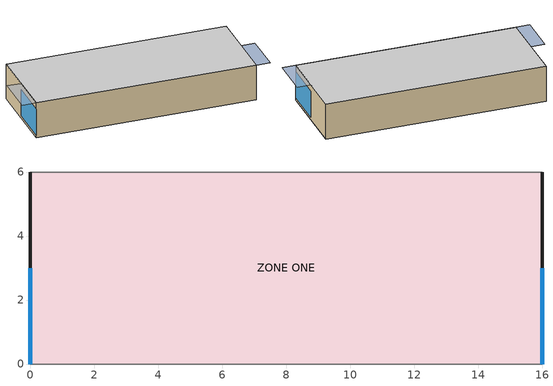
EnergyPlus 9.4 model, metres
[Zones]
ZONE ONE
 floor to ZONE ONE (HWFLOOR): 0,0 0,6 16,6 16,0 z0
 wall outside (HWWALL): 16,0 16,6 / 0,6 0,0 z0:2.7
 wall to ZONE ONE (PARWALL): 16,6 0,6 / 0,0 16,0 z0:2.7
 window (DOUBLE PANE WINDOW): 16,0 16,3 / 0,3 0,0 z0.2:2.2
shading: 16,0 17,0 17,3 16,3 z2.7; 0,3 -1,3 -1,0 0,0 z2.7
[Site:Location]
CHICAGO ILLINOIS: Latitude {deg}=41.78; Longitude {deg}=-87.75; Time Zone {hr}=-6; Elevation {m}=190
[SizingPeriod:DesignDay] Day of Month=21; Humidity Condition Type=Wetbulb; Barometric Pressure {Pa}=99063; Rain Indicator=No; Snow Indicator=No; Daylight Saving Time Indicator=No; Solar Model Indicator=ASHRAEClearSky
Name | Month | Day Type | Maximum Dry-Bulb Temperature {C} | Daily Dry-Bulb Temperature Range {deltaC} | Wetbulb or DewPoint at Maximum Dry-Bulb {C} | Wind Speed {m/s} | Wind Direction {deg} | Sky Clearness
CHICAGO_IL_USA Annual Heating 99% Design Conditions DB | 1 | WinterDesignDay | -17.3 | 0 | -17.3 | 4.9 | 270 | 0
CHICAGO_IL_USA Annual Cooling 1% Design Conditions DB/MCWB | 7 | SummerDesignDay | 31.5 | 10.7 | 23 | 5.3 | 230 | 1
[Building]
office zone: North Axis {deg}=0; Terrain=Country; Loads Convergence Tolerance Value {W}=0.04; Temperature Convergence Tolerance Value {deltaC}=0.4; Solar Distribution=FullExteriorWithReflections; Maximum Number of Warmup Days=25; Minimum Number of Warmup Days=6
[Material] Roughness=Rough; Thermal Absorptance=0.9; Solar Absorptance=0.6; Visible Absorptance=0.6
Name | Thickness {m} | Conductivity {W/m-K} | Density {kg/m3} | Specific Heat {J/kg-K}
CONCRETE BLOCK | 0.2 | 0.51 | 1400 | 1000
FOAM INSULATION | 0.1 | 0.03 | 10 | 1400
CONCRETE SLAB050 | 0.05 | 1.13 | 1400 | 1000
CONCRETE SLAB180 | 0.18 | 1.13 | 1400 | 1000
BRICK120 | 0.12 | 1 | 2080 | 790
[Material:NoMass] Roughness=Rough; Thermal Absorptance=0.9; Solar Absorptance=0.6; Visible Absorptance=0.6
Name | Thermal Resistance {m2-K/W}
WOOD SIDING-1 | 0.06
R-1 INSULATION | 1
CARPET | 0.125
[Construction]
HWWALL: WOOD SIDING-1, FOAM INSULATION, CONCRETE BLOCK
HWFLOOR: CONCRETE SLAB180, R-1 INSULATION, CONCRETE SLAB050, CARPET
INTWALL; PARWALL: BRICK120
Double Pane Window Shaded: ExtShade, LoE SPEC SEL CLEAR 6MM, KRYPTON 8MM, CLEAR 3MM
Double Pane Window: LoE SPEC SEL CLEAR 6MM, KRYPTON 8MM, CLEAR 3MM
[WindowMaterial:Glazing] Optical Data Type=SpectralAverage; Infrared Transmittance at Normal Incidence=0; Front Side Infrared Hemispherical Emissivity=0.84; Conductivity {W/m-K}=0.9
Name | Thickness {m} | Solar Transmittance at Normal Incidence | Front Side Solar Reflectance at Normal Incidence | Back Side Solar Reflectance at Normal Incidence | Visible Transmittance at Normal Incidence | Front Side Visible Reflectance at Normal Incidence | Back Side Visible Reflectance at Normal Incidence | Back Side Infrared Hemispherical Emissivity
LoE SPEC SEL CLEAR 6MM | 0.006 | 0.43 | 0.3 | 0.42 | 0.77 | 0.07 | 0.06 | 0.03
CLEAR 3MM | 0.003 | 0.837 | 0.075 | 0.075 | 0.898 | 0.081 | 0.081 | 0.84
[WindowMaterial:Gas]
KRYPTON 8MM: Gas Type=Krypton; Thickness {m}=0.0079
[WindowMaterial:Shade]
ExtShade: Solar Transmittance=0.5; Solar Reflectance=0.1; Visible Transmittance=0.5; Visible Reflectance=0.1; Infrared Hemispherical Emissivity=0.1; Infrared Transmittance=0.5; Thickness {m}=0.02; Conductivity {W/m-K}=0.1; Shade to Glass Distance {m}=0.05; Top Opening Multiplier=0.5; Bottom Opening Multiplier=0.5; Left-Side Opening Multiplier=0.5; Right-Side Opening Multiplier=0.5; Airflow Permeability=0
[WindowShadingControl]
WinShadingControl-ZONE ONE: Zone=ZONE ONE; Shading Type=ExteriorShade; Construction with Shading=Double Pane Window Shaded; Shading Control Type=OnIfHighSolarOnWindow; Schedule=Sch Summer; Setpoint {W/m2, W or deg C}=200; Shading Control Is Scheduled=Yes; Glare Control Is Active=Yes; Type of Slat Angle Control for Blinds=FixedSlatAngle; Daylighting Control Object=ZONE ONE_DaylCtrl; Multiple Surface Control Type=Sequential; Fenestration Surface 1=ZONE SUBSURFACE 1 EAST WINDOW; Fenestration Surface 2=ZONE SUBSURFACE 2 WEST WINDOW
[Zone]
ZONE ONE: Type=1; Multiplier=1; Ceiling Height {m}=2.7; Volume {m3}=259.2
[InternalMass]
HALLWAY WALL: Construction=INTWALL; Zone or ZoneList=ZONE ONE; Surface Area {m2}=54.24
[ElectricEquipment]
ROOM ELE EQU: Zone or ZoneList=ZONE ONE; Schedule=Sch Equ; Design Level Calculation Method=EquipmentLevel; Design Level {W}=768; Fraction Latent=0; Fraction Radiant=0.3; Fraction Lost=0
[Lights]
ROOM LIGHTS: Zone or ZoneList=ZONE ONE; Schedule=Sch Lig; Design Level Calculation Method=LightingLevel; Lighting Level {W}=1632; Watts per Zone Floor Area {W/m2}=0; Watts per Person {W/person}=0; Return Air Fraction=0; Fraction Radiant=0.4; Fraction Visible=0.2; Fraction Replaceable=1
[People]
ROOM PEOPLE: Zone or ZoneList=ZONE ONE; Number of People Schedule=Sch Peo; Number of People Calculation Method=People; Number of People=3.2; Fraction Radiant=0.6; Sensible Heat Fraction=Autocalculate; Activity Level Schedule=Sch Act
[ZoneInfiltration:DesignFlowRate]
INFILTRATION 1: Zone or ZoneList=ZONE ONE; Schedule=Sch 1; Design Flow Rate Calculation Method=Flow/Zone; Design Flow Rate {m3/s}=0.036; Constant Term Coefficient=1; Temperature Term Coefficient=0; Velocity Term Coefficient=0; Velocity Squared Term Coefficient=0
[Daylighting:Controls]
ZONE ONE_DaylCtrl: Zone=ZONE ONE; Daylighting Method=SplitFlux; Lighting Control Type=ContinuousOff; Minimum Input Power Fraction for Continuous or ContinuousOff Dimming Control=0.3; Minimum Light Output Fraction for Continuous or ContinuousOff Dimming Control=0.2; Probability Lighting will be Reset When Needed in Manual Stepped Control=1; Glare Calculation Daylighting Reference Point=ZONE ONE_DaylRefPt1; Glare Calculation Azimuth Angle of View Direction Clockwise from Zone y-Axis {deg}=180; Maximum Allowable Discomfort Glare Index=22; Daylighting Reference Point 1=ZONE ONE_DaylRefPt1; Fraction of Zone Controlled by Reference Point 1=0.5; Illuminance Setpoint at Reference Point 1 {lux}=500; Daylighting Reference Point 2=ZONE ONE_DaylRefPt2; Fraction of Zone Controlled by Reference Point 2=0.5; Illuminance Setpoint at Reference Point 2 {lux}=500
[OtherEquipment]
OthEqu_ZoneOne: Fuel Type=None; Zone or ZoneList=ZONE ONE; Schedule=FMU_OthEqu_ZoneOne; Design Level Calculation Method=EquipmentLevel; Design Level {W}=1; Fraction Latent=0; Fraction Radiant=0; Fraction Lost=0
[ExternalInterface:FunctionalMockupUnitExport:From:Variable]
Output:Variable Index Key=ZONE ONE; Output:Variable=Zone Mean Air Temperature; FMU Variable=TRooMea
[ExternalInterface:FunctionalMockupUnitExport:To:Schedule]
Schedule=FMU_OthEqu_ZoneOne; FMU Variable=Q; Initial Value=0
[Schedule:Day:Hourly]
Day Sch Act: 130, 130, 130, 130, 130, 130, 130, 130, 130, 130, 130, 130, 130, 130, 130, 130, 130, 130, 130, 130, 130, 130, 130, 130
Day Sch 0: 0, 0, 0, 0, 0, 0, 0, 0, 0, 0, 0, 0, 0, 0, 0, 0, 0, 0, 0, 0, 0, 0, 0, 0
Day Sch 1: 1, 1, 1, 1, 1, 1, 1, 1, 1, 1, 1, 1, 1, 1, 1, 1, 1, 1, 1, 1, 1, 1, 1, 1
Day Sch Peo WD: 0, 0, 0, 0, 0, 0, 0.33, 0.67, 1, 1, 1, 1, 1, 1, 1, 1, 1, 0.5, 0, 0, 0, 0, 0, 0
Day Sch Peo WEH: 0, 0, 0, 0, 0, 0, 0, 0.07, 0.13, 0.2, 0.2, 0.1, 0, 0, 0, 0, 0, 0, 0, 0, 0, 0, 0, 0
Day Sch Lig WD: 0.2, 0.2, 0.2, 0.2, 0.2, 0.2, 0.9, 0.9, 0.9, 0.9, 0.9, 0.9, 0.9, 0.9, 0.9, 0.9, 0.9, 0.2, 0.2, 0.2, 0.2, 0.2, 0.2, 0.2
Day Sch Lig WEH: 0.2, 0.2, 0.2, 0.2, 0.2, 0.2, 0.2, 0.2, 0.2, 0.2, 0.2, 0.2, 0.2, 0.2, 0.2, 0.2, 0.2, 0.2, 0.2, 0.2, 0.2, 0.2, 0.2, 0.2
Day Sch Equ WD: 0.17, 0.17, 0.17, 0.17, 0.17, 0.17, 0.17, 1, 1, 1, 1, 1, 1, 1, 1, 1, 1, 0.17, 0.17, 0.17, 0.17, 0.17, 0.17, 0.17
Day Sch Equ WEH: 0.17, 0.17, 0.17, 0.17, 0.17, 0.17, 0.17, 0.17, 0.17, 0.17, 0.17, 0.17, 0.17, 0.17, 0.17, 0.17, 0.17, 0.17, 0.17, 0.17, 0.17, 0.17, 0.17, 0.17
[Schedule:Week:Daily]
Wee Sch Act: Day Sch Act, Day Sch Act, Day Sch Act, Day Sch Act, Day Sch Act, Day Sch Act, Day Sch Act, Day Sch Act, Day Sch Act, Day Sch Act, Day Sch Act, Day Sch Act
Week Sch 0: Day Sch 0, Day Sch 0, Day Sch 0, Day Sch 0, Day Sch 0, Day Sch 0, Day Sch 0, Day Sch 0, Day Sch 0, Day Sch 0, Day Sch 0, Day Sch 0
Week Sch 1: Day Sch 1, Day Sch 1, Day Sch 1, Day Sch 1, Day Sch 1, Day Sch 1, Day Sch 1, Day Sch 1, Day Sch 1, Day Sch 1, Day Sch 1, Day Sch 1
Week Sch Lig: Day Sch Lig WEH, Day Sch Lig WD, Day Sch Lig WD, Day Sch Lig WD, Day Sch Lig WD, Day Sch Lig WD, Day Sch Lig WEH, Day Sch Lig WEH, Day Sch Lig WD, Day Sch Lig WEH, Day Sch Lig WD, Day Sch Lig WD
Week Sch Peo: Day Sch Peo WEH, Day Sch Peo WD, Day Sch Peo WD, Day Sch Peo WD, Day Sch Peo WD, Day Sch Peo WD, Day Sch Peo WEH, Day Sch Peo WEH, Day Sch Peo WD, Day Sch Peo WEH, Day Sch Peo WD, Day Sch Peo WD
Week Sch Equ: Day Sch Equ WEH, Day Sch Equ WD, Day Sch Equ WD, Day Sch Equ WD, Day Sch Equ WD, Day Sch Equ WD, Day Sch Equ WEH, Day Sch Equ WEH, Day Sch Equ WD, Day Sch Equ WEH, Day Sch Equ WD, Day Sch Equ WD
[Schedule:Year]
Sch Act: Wee Sch Act, 1, 1, 12, 31
Sch 1: Week Sch 1, 1, 1, 12, 31
Sch Summer: Week Sch 0, 1, 1, 4, 30, Week Sch 1, 5, 1, 9, 30, Week Sch 0, 10, 1, 12, 31
Sch Lig: Week Sch Lig, 1, 1, 12, 31
Sch Peo: Week Sch Peo, 1, 1, 12, 31
Sch Equ: Week Sch Equ, 1, 1, 12, 31
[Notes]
_fmu-export-schedule.idf derived from _ExternalInterface-functionalmockupunit-to-schedule.idf
Highlights:              Demonstrates using the external interface with
ExternalInterface:FunctionalMockupUnitExport:To:Schedule to add heat gains to a room model.
Basic file description: Office room with east and west facade,
based on BESTEST High-Mass building loads test (Case 930).
Run:      Run for Chicago, IL location
Building: Fictional 1 zone building + hallway with walls, windows and internal mass.
Windows on east and west walls only
Window has overhang shading device
0.5 ACH Infiltration
Removed purchased air system as the HVAC input is received from the FMU.
Internal: None.
System:   None.
Plant:    None.
Modified: Changed internal loads, removed side fins of windows,
now only two exterior walls, added thermal mass to account for
interior walls to hallways, changed floor and ceiling construction to
massive construction, changed cooling set point temperature to 25 C always,
added LoE SPEC SEL CLEAR 3MM DOUBLE pane window
changed window spec.: Now, Krypton filling, 1 x 8 mm and other glass thickness
Exterior wall increased insulation (and concrete thickness): U = 0.252 W/m2*K
Interior wall (partition) now brick 120mm instead of concrete
Overhang depth also design parameter (for West and East window separately)
Solar, visible, and thermal transmittance of shading device also design parameter
CHICAGO_IL_USA Annual Heating 99% Design Conditions DB, MaxDB= -17.3°C
CHICAGO_IL_USA Annual Cooling 1% Design Conditions, MaxDB=  31.5°C MCWB=  23.0°C
Material layer names follow:
